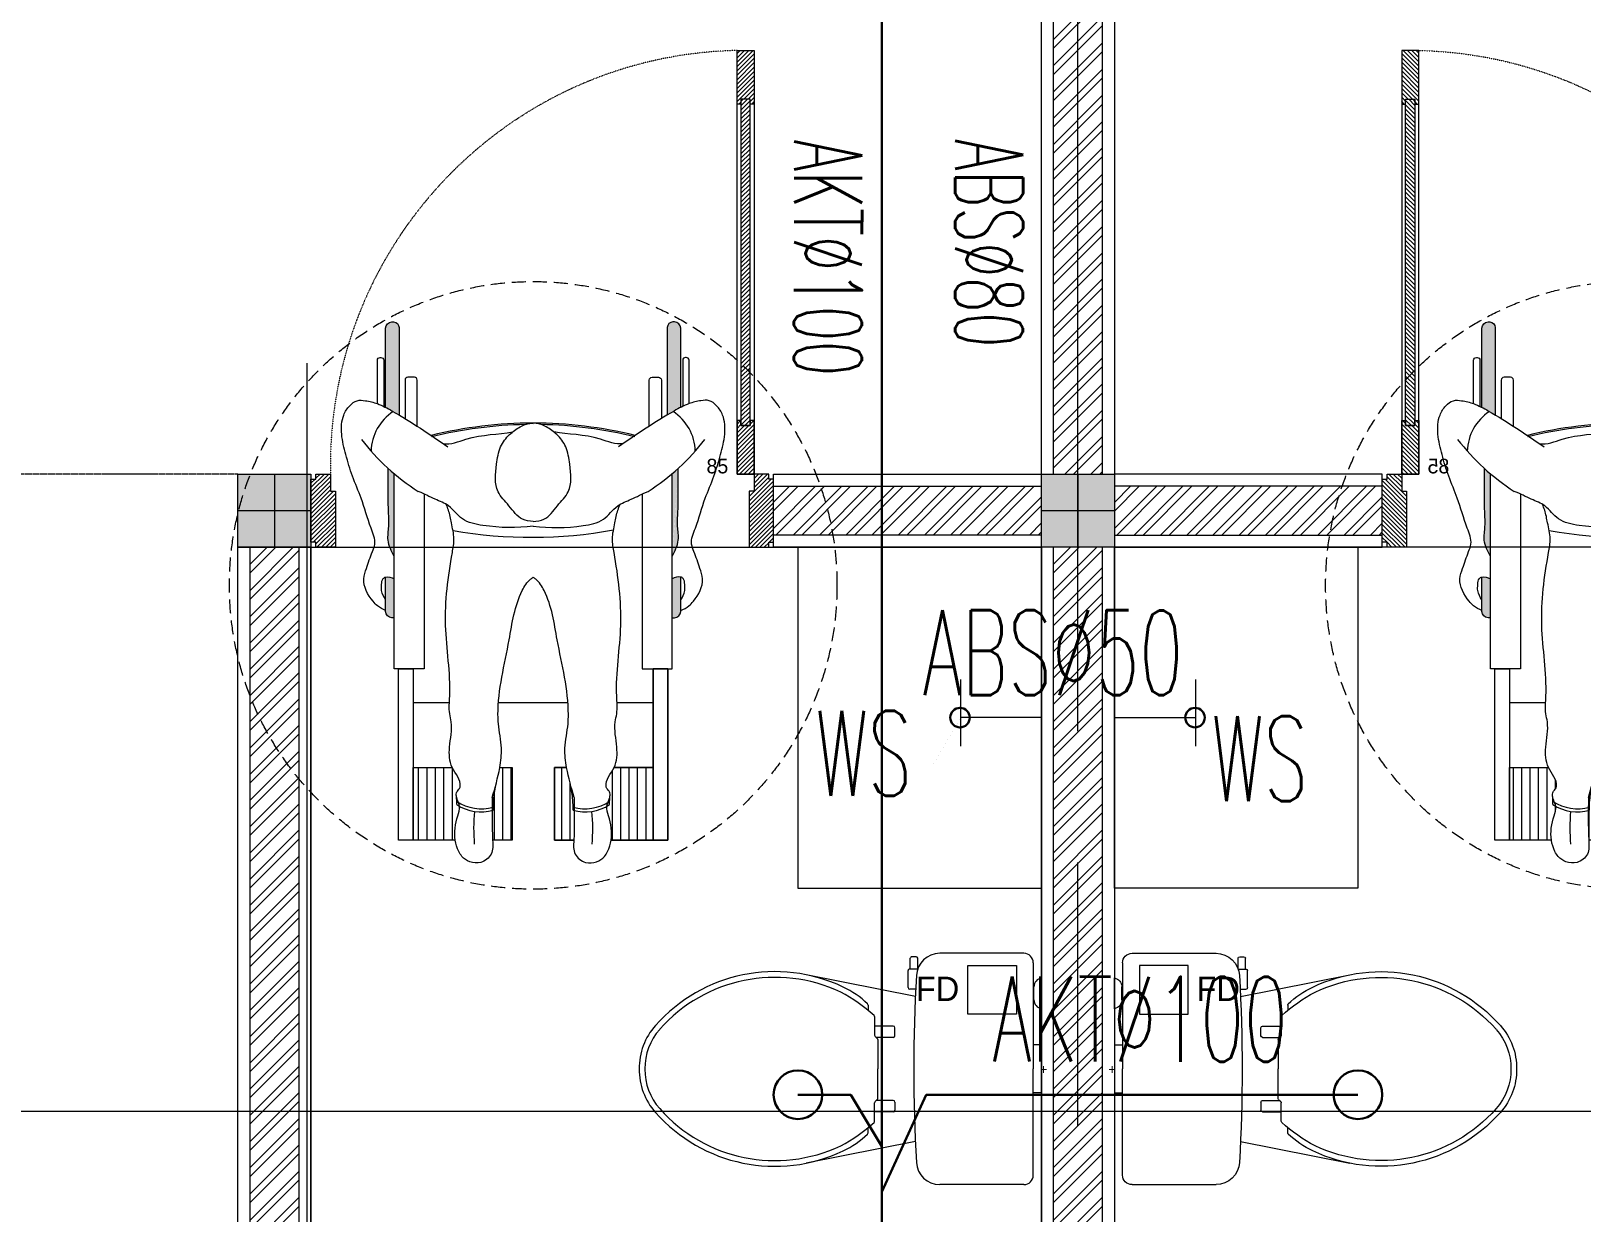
# Model space of a CAD drawing. Header units: millimetres. Extents: x -280308 to 6402717, y -14 to 2073074.
# Drawn here: x -24592 to -21409, y 554381 to 556808 of the extents above; entities that cross this region are included whole.
import ezdxf
from ezdxf.enums import TextEntityAlignment as Align

# ---------------------------------------------------------------- set-up
doc = ezdxf.new("R2010")
doc.units = ezdxf.units.MM
for name, pattern in [('ACAD_ISO03W100', [30, 12, -18]), ('ACAD_ISO08W100', [36, 24, -3, 6, -3]), ('DASHED2', [0.375, 0.25, -0.125]), ('Default', [0])]:
    doc.linetypes.add(name, pattern=pattern)
doc.layers.get('0').update_dxf_attribs({"lineweight": 0})
for name, color, linetype, lineweight, true_color in [('-P-ABK', 7, 'Continuous', 30, 0x05ffff), ('-P-AK', 7, 'Continuous', 30, 0xff0a0a), ('A-FILL-1', 7, 'Continuous', 0, 0x454545), ('A-FILL-4', 9, 'Continuous', 0, 0x808080), ('P-AKT', 7, 'Continuous', 30, 0xfe0101)]:
    doc.layers.add(name, color=color, linetype=linetype, lineweight=lineweight, true_color=true_color)
for name, color, linetype, lineweight in [('_Door & Window', 1, 'Continuous', 0), ('A-ALINE-1', 91, 'Continuous', 20), ('A-ALINE-3', 111, 'Continuous', 15), ('A-ALINE-6', 117, 'Continuous', 9), ('A-ANNOTATION', 144, 'Continuous', 0), ('A-Furn', 250, 'Continuous', 0), ('A-FURN-EQPM', 177, 'Continuous', 0), ('A-Z22-T-Anno_Text', 152, 'Continuous', 9), ('I-FURN-EQPM', 175, 'Continuous', 0)]:
    doc.layers.add(name, color=color, linetype=linetype, lineweight=lineweight)
doc.layers.add('A-TEXT', color=254, linetype='Continuous')
doc.layers.add('Teks-PL', color=7, linetype='Default', true_color=0xff0a0a)
doc.styles.add('Annotative', font='arial.ttf', dxfattribs={"height": 1.25})
doc.styles.add('CENTURY', font='GOTHIC.TTF')
doc.styles.add('romans', font='BKANT.TTF')
doc.styles.add('RS', font='ROMANS.SHX', dxfattribs={"width": 0.8})
doc.styles.get("Standard").update_dxf_attribs({"font": 'arial.ttf'})
doc.styles.add('TGF_A', font='arial.ttf')
pattern_1 = [(225, (-260889.1665122893, -235308.7895088348), (26.94076836320746, -26.94076836320747), []), (225, (-260907.1270322893, -235308.7895088348), (26.94076836320746, -26.94076836320747), [])]

# ---------------------------------------------------------------- blocks, each defined once
blk = doc.blocks.new('A$Ccf87384a')
blk.add_wipeout([(-75, 74.99999999999909), (75.00000000002728, 74.99999999999909), (75.00000000002728, -75), (-75, -75)])
blk.add_wipeout([(-74.99999999999818, -74.99999999999974), (-74.99999999999818, 75.00000000000753), (75, 75.00000000000756), (75, -74.99999999999972)])
at = {"layer": 'A-FILL-1', "ltscale": 0.25}
h = blk.add_hatch(color=256, dxfattribs=at)
h.dxf.hatch_style = 1
h.paths.add_polyline_path([(-75, -75), (-75, 75), (75, 75), (75, -75)])
at = {"layer": 'A-ALINE-1'}
blk.add_lwpolyline([(-75, -75), (-75, 75), (75, 75), (75, -75)], close=True, dxfattribs=at)
at = {"layer": 'A-FILL-1', "ltscale": 0.25}
for p, q in [((0, 75), (0, -75)), ((-75, 0), (75, 0))]:
    blk.add_line(p, q, dxfattribs=at)
blk = doc.blocks.new('A$Ca4ca9c0b')
at = {"layer": 'A-Furn'}
h = blk.add_hatch(dxfattribs=at)
h.set_pattern_fill('ANSI31', color=256, scale=2, angle=540, style=0)
h.set_pattern_definition([(225, (109566.3125288526, -240668.4215420193), (4.490128060534577, -4.490128060534577), [])])
h.paths.add_polyline_path([(10.000000012893, 1020.000000003551), (10.000000012893, 910.0000000035507), (2.000000012863893, 910.0000000035507), (2.000000012892997, 920.0000000034343), (-16.999999987107, 920.0000000034343), (-16.999999987107, 910.0000000035507), (-24.999999987107, 910.0000000035507), (-24.999999987107, 1020.000000003551)])
h = blk.add_hatch(dxfattribs=at)
h.set_pattern_fill('ANSI31', color=256, scale=2, angle=540, style=0)
h.set_pattern_definition([(225, (109566.3125288526, -240568.4215420193), (4.490128060534577, -4.490128060534577), [])])
h.paths.add_polyline_path([(2.000000012892997, 920.0000000034343), (-16.99999999941792, 920.0000000034343), (-16.99999999941792, 250.0000000005239), (2.000000012892997, 250.0000000005239)])
h = blk.add_hatch(dxfattribs=at)
h.set_pattern_fill('ANSI31', color=256, scale=2, angle=540, style=0)
h.set_pattern_definition([(225, (110170.8596176268, -240618.421542007), (4.490128060534577, -4.490128060534577), [])])
h.paths.add_polyline_path([(10.00000000058208, 150.0000000004075), (10.00000000058208, 260.0000000004075), (2.000000000552973, 260.0000000003492), (2.000000000582077, 250.0000000005239), (-16.99999999941792, 250.0000000005239), (-16.99999999941792, 260.0000000004075), (-24.99999999941792, 260.0000000004075), (-24.99999999941792, 150.0000000004075)])
h = blk.add_hatch(dxfattribs=at)
h.set_pattern_fill('ANSI31', color=256, scale=2, angle=540, style=0)
h.set_pattern_definition([(225, (109716.3125288529, -240669.6019526039), (4.490128060534577, -4.490128060534577), [])])
h.paths.add_polyline_path([(-889.999999998603, -5.820766091346741e-11), (-889.9999999986321, 9.999999999941792), (-899.9999999986321, 9.999999999941792), (-899.9999999986321, 139.9999999998254), (-889.9999999986321, 139.9999999998254), (-889.999999998603, 149.9999999997672), (-859.9999999993306, 150.0000000004075), (-859.9999999993597, 115.0000000077416), (-849.9999999993597, 115.0000000077416), (-849.9999999987485, 0)])
h = blk.add_hatch(dxfattribs=at)
h.set_pattern_fill('ANSI31', color=256, scale=2, angle=540, style=0)
h.set_pattern_definition([(225, (109566.3125288529, -240669.6019526039), (4.490128060534577, -4.490128060534577), [])])
h.paths.add_polyline_path([(39.99999999985448, -5.820766091346741e-11), (39.99999999988358, 9.999999999941792), (49.99999999988358, 9.999999999941792), (49.99999999988358, 139.9999999998254), (39.99999999988358, 139.9999999998254), (39.99999999985448, 149.9999999997672), (10.00000000058208, 150.0000000004075), (10.00000000061118, 115.0000000077416), (6.111804395914078e-10, 115.0000000077416), (0, 0)])
at = {"layer": '_Door & Window'}
for points in [[(10.000000012893, 1020.000000003551), (10.000000012893, 910.0000000035507), (2.000000012863893, 910.0000000035507), (2.000000012892997, 920.0000000034343), (-16.999999987107, 920.0000000034343), (-16.999999987107, 910.0000000035507), (-24.999999987107, 910.0000000035507), (-24.999999987107, 1020.000000003551), (10.000000012893, 1020.000000003551)], [(10.00000000058208, 150.0000000004075), (10.00000000058208, 260.0000000004075), (2.000000000552973, 260.0000000003492), (2.000000000582077, 250.0000000005239), (-16.99999999941792, 250.0000000005239), (-16.99999999941792, 260.0000000004075), (-24.99999999941792, 260.0000000004075), (-24.99999999941792, 150.0000000004075), (10.00000000058208, 150.0000000004075)], [(-889.999999998603, -5.820766091346741e-11), (-889.9999999986321, 9.999999999941792), (-899.9999999986321, 9.999999999941792), (-899.9999999986321, 139.9999999998254), (-889.9999999986321, 139.9999999998254), (-889.999999998603, 149.9999999997672), (-859.9999999993306, 150.0000000004075), (-859.9999999993597, 115.0000000077416), (-849.9999999993597, 115.0000000077416), (-849.9999999987485, 0), (-889.999999998603, -5.820766091346741e-11)], [(39.99999999985448, -5.820766091346741e-11), (39.99999999988358, 9.999999999941792), (49.99999999988358, 9.999999999941792), (49.99999999988358, 139.9999999998254), (39.99999999988358, 139.9999999998254), (39.99999999985448, 149.9999999997672), (10.00000000058208, 150.0000000004075), (10.00000000061118, 115.0000000077416), (6.111804395914078e-10, 115.0000000077416), (0, 0), (39.99999999985448, -5.820766091346741e-11)]]:
    blk.add_lwpolyline(points, dxfattribs=at)
blk.add_lwpolyline([(10.00000000058208, 150.0000000004075), (-24.999999987107, 150.0000000004075), (-24.999999987107, 1020.000000003551), (10.00000000058208, 1020.000000003551)], close=True, dxfattribs=at)
at = {"layer": '_Door & Window', "linetype": 'ACAD_ISO03W100', "ltscale": 0.02}
blk.add_arc((-6.929301123745972, 166.9526288348716), 853.2391276210273, 91.21474571532441, 181.138459278602, dxfattribs=at)
at = {"layer": 'A-Furn'}
blk.add_lwpolyline([(2.000000012892997, 920.0000000034343), (-16.99999999941792, 920.0000000034343), (-16.99999999941792, 250.0000000005239), (2.000000012892997, 250.0000000005239)], close=True, dxfattribs=at)
at = {"layer": 'Defpoints', "ltscale": 0.25, "insert": (-87.73789995184052, 181.5505102498573), "char_height": 30.00000000000001, "attachment_point": 1, "style": 'CENTURY'}
blk.add_mtext_dynamic_manual_height_columns('85', width=78.46666834107602, gutter_width=750.0000000000001, heights=[0], dxfattribs=at)
blk = doc.blocks.new('A$Cf856f872')
at = {"layer": 'A-FILL-1', "ltscale": 0.25}
h = blk.add_hatch(dxfattribs=at)
h.set_pattern_fill('ANSI32', color=256, scale=4, angle=180)
h.set_pattern_definition([(225, (128200.9792370643, -42618.70512059622), (26.94076836320746, -26.94076836320747), []), (225, (128183.0187170643, -42618.70512059622), (26.94076836320746, -26.94076836320747), [])])
h.paths.add_polyline_path([(23522.79650776612, -21196.95888723689), (23522.79650776589, -15446.95888723666), (23622.79650776589, -15446.95888723666), (23622.79650776612, -21196.95888723689)])
h = blk.add_hatch(dxfattribs=at)
h.set_pattern_fill('ANSI32', color=256, scale=4, angle=180)
h.set_pattern_definition(pattern_1)
h.paths.add_polyline_path([(22947.79650776385, -18821.95888723666), (23497.79650776577, -18821.95888723677), (23497.79650776577, -18921.95888723677), (22947.79650776385, -18921.95888723666)])
h = blk.add_hatch(dxfattribs=at)
h.set_pattern_fill('ANSI32', color=256, scale=4, angle=180)
h.set_pattern_definition([(225, (126550.9792370643, -42618.70512059622), (26.94076836320746, -26.94076836320747), []), (225, (126533.0187170643, -42618.70512059622), (26.94076836320746, -26.94076836320747), [])])
h.paths.add_polyline_path([(21872.79650776612, -21196.95888723689), (21872.79650776589, -18946.95888723677), (21972.79650776589, -18946.95888723677), (21972.79650776612, -21196.95888723689)])
at = {"layer": 'A-ALINE-3', "linetype": 'Continuous'}
for points in [[(23522.79650776612, -21196.95888723689), (23522.79650776589, -15446.95888723666), (23622.79650776589, -15446.95888723666), (23622.79650776612, -21196.95888723689)], [(22947.79650776385, -18821.95888723666), (23497.79650776577, -18821.95888723677), (23497.79650776577, -18921.95888723677), (22947.79650776385, -18921.95888723666)], [(21872.79650776612, -21196.95888723689), (21872.79650776589, -18946.95888723677), (21972.79650776589, -18946.95888723677), (21972.79650776612, -21196.95888723689)]]:
    blk.add_lwpolyline(points, close=True, dxfattribs=at)
at = {"layer": 'A-ALINE-6'}
for points in [[(23497.79650776612, -21196.95888723689), (23497.79650776589, -15446.95888723666), (23647.79650776589, -15446.95888723666), (23647.79650776612, -21196.95888723689)], [(22947.79650776385, -18796.95888723666), (23497.79650776577, -18796.95888723677), (23497.79650776577, -18946.95888723677), (22947.79650776385, -18946.95888723666)], [(21847.79650776612, -21196.95888723689), (21847.79650776589, -18946.95888723677), (21997.79650776589, -18946.95888723677), (21997.79650776612, -21196.95888723689)]]:
    blk.add_lwpolyline(points, close=True, dxfattribs=at)
at = {"layer": 'A-FURN-EQPM', "ltscale": 0.25}
for points in [[(23346.39951145562, -19805.94521549018), (23446.39951145562, -19805.94521549018), (23446.39951145562, -19905.94521549018), (23346.39951145562, -19905.94521549018)], [(23799.19350407616, -19805.94521549018), (23699.19350407616, -19805.94521549018), (23699.19350407616, -19905.94521549018), (23799.19350407616, -19905.94521549018)]]:
    blk.add_lwpolyline(points, close=True, dxfattribs=at)
at = {"ltscale": 0.25, "xscale": -1}
blk.add_blockref('A$Ca4ca9c0b', (24247.79650776749, -18946.95888723643), dxfattribs=at)
at = {"ltscale": 0.25}
for p in [(21922.79650776589, -18871.95888723666), (23572.796507766, -18871.95888723654)]:
    blk.add_blockref('A$Ccf87384a', p, dxfattribs=at)
at = {"layer": 'A-FILL-1', "ltscale": 0.25}
h = blk.add_hatch(dxfattribs=at)
h.set_pattern_fill('ANSI32', color=256, scale=4, angle=180)
h.set_pattern_definition(pattern_1)
h.paths.add_polyline_path([(24197.79650776761, -18821.95888723654), (23647.79650776624, -18821.95888723677), (23647.79650776624, -18921.95888723677), (24197.79650776761, -18921.95888723654)])
at = {"layer": 'A-ALINE-3', "linetype": 'Continuous'}
blk.add_lwpolyline([(24197.79650776761, -18821.95888723654), (23647.79650776624, -18821.95888723677), (23647.79650776624, -18921.95888723677), (24197.79650776761, -18921.95888723654)], close=True, dxfattribs=at)
at = {"layer": 'A-ALINE-6'}
for points in [[(24197.79650776761, -18796.95888723654), (23647.79650776624, -18796.95888723677), (23647.79650776624, -18946.95888723677), (24197.79650776761, -18946.95888723654)], [(21997.79650776589, -18946.95888723677), (23497.79650776612, -18946.95888723677), (23497.79650776612, -21196.95888723421), (21997.79650776589, -21196.95888723421)], [(25147.79650776612, -18946.95888723677), (23647.79650776589, -18946.95888723677), (23647.79650776589, -21196.95888723421), (25147.79650776612, -21196.95888723421)]]:
    blk.add_lwpolyline(points, close=True, dxfattribs=at)
at = {"ltscale": 0.25}
blk.add_blockref('A$Ca4ca9c0b', (22897.79650776397, -18946.95888723631), dxfattribs=at)
blk = doc.blocks.new('WASTAFEL 2')
at = {"color": 0, "linetype": 'ByBlock', "lineweight": -2, "ltscale": 0.25}
for p, q in [((48793.28575270518, 63216.78619309526), (48793.28575270518, 63050.44396621513)), ((48871.85340155277, 63050.44396621513), (48734.50680589851, 63050.44396621513))]:
    blk.add_line(p, q, dxfattribs=at)
blk.add_lwpolyline([(48443.28575270518, 63216.78619309526), (49143.28575270518, 63216.78619309526), (49143.28575270518, 62716.78619309526), (48443.28575270518, 62716.78619309526)], close=True, dxfattribs=at)
blk = doc.blocks.new('greg')
at = {"layer": 'I-FURN-EQPM', "ltscale": 1000}
for p, q in [((2016835.052543675, 1433823.180702039), (2017007.650006217, 1433823.180702039)), ((2016815.603597159, 1433803.731755523), (2016815.603597159, 1433585.670167193)), ((2017057.821918391, 1433734.434345878), (2017282.20327301, 1433779.180702039)), ((2017141.464213042, 1433693.09419905), (2017141.464213042, 1433655.018547026)), ((2017154.858054209, 1433716.909725931), (2017154.858054209, 1433706.195880755)), ((2017099.824018553, 1433653.72203105), (2017099.824018553, 1433670.370329267)), ((2017103.065509639, 1433673.611820353), (2017141.464213042, 1433673.611820353)), ((2016798.935849995, 1433634.91489977), (2016815.603597159, 1433634.91489977)), ((2016798.935849995, 1433536.425434616), (2016798.935849995, 1433634.91489977)), ((2017103.065509639, 1433650.480539964), (2017138.190307046, 1433650.480539964)), ((2017134.916401049, 1433645.936049921), (2017134.916401049, 1433585.670167193)), ((2017135.904189358, 1433648.265875719), (2017140.476424734, 1433652.688721227)), ((2016815.603597159, 1433367.608578862), (2016815.603597159, 1433585.670167193)), ((2017134.916401049, 1433525.404284465), (2017134.916401049, 1433585.670167193)), ((2016798.935849995, 1433536.425434616), (2016815.603597159, 1433536.425434616)), ((2017099.824018553, 1433517.618303335), (2017099.824018553, 1433500.970005118)), ((2017103.065509639, 1433520.859794421), (2017138.190307046, 1433520.859794421)), ((2017103.065509639, 1433497.728514032), (2017141.464213042, 1433497.728514032)), ((2017135.904189358, 1433523.074458666), (2017140.476424734, 1433518.651613159)), ((2017141.464213042, 1433478.246135335), (2017141.464213042, 1433516.32178736)), ((2016798.937324006, 1433461.84631587), (2016798.937324006, 1433398.746068401)), ((2016814.392753504, 1433443.843892962), (2016814.392753504, 1433416.748491309)), ((2016814.392753504, 1433441.08125827), (2016815.603597159, 1433441.08125827)), ((2017057.821918391, 1433436.905988508), (2017282.20327301, 1433392.159632347)), ((2017154.858054209, 1433454.430608455), (2017154.858054209, 1433465.14445363)), ((2016814.392753504, 1433419.369102679), (2016815.603597159, 1433419.369102679)), ((2017057.10000026, 1433421.864100003), (2017069.250029578, 1433421.864100003)), ((2017072.491520664, 1433418.622608917), (2017072.491520664, 1433383.6469201)), ((2017052.929955862, 1433380.283231422), (2017052.929955862, 1433358.415153488)), ((2017052.972546811, 1433380.405429014), (2017069.250029578, 1433380.405429014)), ((2017068.128473663, 1433380.405429014), (2017068.128473663, 1433358.415153488)), ((2016835.052543675, 1433348.159632347), (2017007.650006217, 1433348.159632347)), ((2017056.171446948, 1433355.173662402), (2017064.886982577, 1433355.173662402))]:
    blk.add_line(p, q, dxfattribs=at)
for centre, radius, start, end in [((2016835.052543675, 1433803.731755523), 19.44894651539708, 90, 180), ((2017007.650006217, 1433775.206633967), 47.97406807131281, 2.736503768851652, 90), ((2017346.209755992, 1433458.441642071), 327.066450567261, 41.42370000628628, 115.3669999966041), ((2013801.103633085, 1433585.670167193), 3260.114226634514, 356.6267369239184, 3.373263076081678), ((2017287.33779489, 1433582.733376269), 189.5364667747164, 115.3845000025151, 133.9260308433645), ((2017346.209755992, 1433458.441642071), 315.3970826580227, 41.42370000628628, 115.3669999966041), ((2017360.256646721, 1433457.066646836), 322.8838134667711, 117.5155407588588, 132.4037288927967), ((2017144.705704128, 1433693.09419905), 3.241491085899514, 132.4037288927967, 180), ((2017158.099545295, 1433716.909725931), 3.241491085899514, 133.9260308433645, 180), ((2017103.065509639, 1433670.370329267), 3.241491085899514, 90, 180), ((2017496.111817288, 1433588.548959871), 116.9201592687582, 358.7171859547376, 42.14604862632781), ((2017496.111817288, 1433588.548959871), 128.5895271779964, 358.7171859547376, 42.14604862632781), ((2017103.065509639, 1433653.72203105), 3.241491085899514, 180, 270), ((2017138.157892135, 1433645.936049921), 3.241491085899514, 134.0485219321383, 180), ((2017138.222721956, 1433655.018547026), 3.241491085899514, 314.0485219321383, 0), ((2017496.111817288, 1433582.791374515), 116.9201592687582, 317.8539513736722, 1.282814045262398), ((2017496.111817288, 1433582.791374515), 128.5895271779964, 317.8539513736722, 1.282814045262398), ((2017103.065509639, 1433517.618303335), 3.241491085899514, 90, 180), ((2017103.065509639, 1433500.970005118), 3.241491085899514, 180, 270), ((2017138.157892135, 1433525.404284465), 3.241491085899514, 180, 225.9514780678617), ((2017138.222721956, 1433516.32178736), 3.241491085899514, 0, 45.95147806786171), ((2017346.209755992, 1433712.898692314), 315.3970826580227, 244.6330000033959, 318.5762999937137), ((2017144.705704128, 1433478.246135335), 3.241491085899514, 180, 227.5962711072033), ((2017360.256646721, 1433714.273687549), 322.8838134667711, 227.5962711072033, 242.4844592411411), ((2017346.209755992, 1433712.898692314), 327.066450567261, 244.6330000033959, 318.5762999937137), ((2016795.445785095, 1433443.213157381), 18.95746394575405, 1.906645185664254, 79.38681552428244), ((2017158.099545295, 1433454.430608455), 3.241491085899514, 180, 226.0739691566355), ((2017287.33779489, 1433588.606958116), 189.5364667747164, 226.0739691566355, 244.6154999974849), ((2016795.445785095, 1433417.37922689), 18.95746394575405, 280.6131844757176, 358.0933548143357), ((2017069.250029578, 1433418.622608917), 3.241491085899514, 0, 90), ((2017007.650006217, 1433396.133700418), 47.97406807131281, 270, 357.2634962311484), ((2017069.250029578, 1433383.6469201), 3.241491085899514, 270, 0), ((2016835.052543675, 1433367.608578862), 19.44894651539708, 180, 270), ((2017056.171446948, 1433358.415153488), 3.241491085899514, 180, 270), ((2017064.886982577, 1433358.415153488), 3.241491085899514, 270, 0)]:
    blk.add_arc(centre, radius, start, end, dxfattribs=at)
at = {"layer": 'I-FURN-EQPM', "ltscale": 1000, "style": 'romans'}
blk.add_text('+', height=19.44894651539708, dxfattribs=at).set_placement((2016786.804528179, 1433577.339187908))
blk = doc.blocks.new('disable people')
at = {"layer": 'A-FILL-4'}
h = blk.add_hatch(color=256, dxfattribs=at)
edge = h.paths.add_edge_path()
edge.add_spline(control_points=[(-3.796474417917125, 4.952000308492416), (-3.760681164754715, 5.053013868617654), (-3.704158616363202, 5.157722778494588), (-3.734610711559071, 5.255821520916697)], knot_values=[0.9037914775148974, 0.9037914775148974, 0.9037914775148974, 0.9037914775337845, 1.21384703267489, 1.21384703267489, 1.21384703267489, 1.213847032693339], degree=3, periodic=0)
edge.add_line((-3.734610711562709, 5.255821520934205), (-4.964782523813881, 5.255821520934205))
edge.add_arc((-4.964782523813483, 5.035821520934178), 0.2200000000000129, 89.99999999999999, 179.9999999999926)
edge.add_line((-5.184782523814647, 5.035821520934178), (-5.184782523814647, 4.952000308504779))
edge.add_line((-5.184782523814647, 4.952000308504921), (-3.796474417913829, 4.952000308504921))
edge = h.paths.add_edge_path()
edge.add_spline(control_points=[(0.1341749100720335, 5.166089496497762), (-0.07234800000333053, 5.166001675629786), (-0.553623694469934, 5.165540411955988), (-1.20498952116759, 5.174735433441811), (-1.923735004729679, 5.122992935595903), (-2.472725316985816, 5.224835962467296), (-2.818046584459807, 5.044581019589032), (-3.008957661264503, 4.952000308504921)], knot_values=[0.4124965523283914, 0.4124965523283914, 0.4124965523283914, 0.4124965523283914, 0.6874227009135008, 1.856497828568305, 2.363121600141893, 2.852056937546859, 3.479819935797773, 3.479819935797798, 3.479819935797798, 3.479819935797798], degree=3, periodic=0)
edge.add_line((-3.008957661264503, 4.952000308504921), (-0.05374037849282143, 4.952000308504893))
edge.add_arc((6.001229472374689, -0.1731919023486626), 7.932859200384009, 137.696407415366, 139.7539587547804, ccw=False)
edge = h.paths.add_edge_path()
edge.add_line((5.131749954041879, 5.255821520934205), (2.308872463095783, 5.255821520934205))
edge.add_spline(control_points=[(2.308872463096122, 5.255821520934205), (2.267732188407535, 5.17631198661752), (2.17731957034448, 5.015793417558143), (2.084681671298313, 4.857544409941738), (2.036732091110025, 4.777055949464057)], knot_values=[9.278145445618577, 9.278145445618577, 9.278145445618577, 9.278145445618577, 9.545772737748978, 9.82631843046447, 9.82631843046447, 9.82631843046447, 9.82631843046447], degree=3, periodic=0)
edge.add_line((2.036732091110025, 4.777055949464057), (5.151749954040608, 4.777055949464028))
edge.add_arc((5.151749954042316, 4.977055949464102), 0.1999999999999886, 270, 360)
edge.add_line((5.351749954041225, 4.977055949464102), (5.351749954041168, 5.035821520934263))
edge.add_arc((5.131749954041879, 5.035821520934178), 0.2200000000000118, 7.404331298447066e-12, 89.99999999999999)
edge = h.paths.add_edge_path()
edge.add_spline(control_points=[(-3.734610711559071, -5.255821520915617), (-3.704158616363202, -5.157722778493792), (-3.760681164754715, -5.053013868616347), (-3.796474417917125, -4.952000308491563)], knot_values=[0.9037914775148975, 0.9037914775333468, 0.9037914775333468, 0.9037914775333468, 1.213847032674452, 1.213847032693339, 1.213847032693339, 1.213847032693339], degree=3, periodic=0)
edge.add_line((-3.796474417911668, -4.952000308503841), (-5.184782523812599, -4.952000308503841))
edge.add_line((-5.184782523814647, -4.952000308503841), (-5.18478252381459, -5.035821520933212))
edge.add_arc((-4.964782523813483, -5.035821520933098), 0.2200000000000129, 180, 270)
edge.add_line((-4.964782523813483, -5.255821520933125), (-3.734610711562426, -5.255821520933125))
edge = h.paths.add_edge_path()
edge.add_line((-0.05374037849287561, -4.952000308503841), (-3.008957661264615, -4.952000308503841))
edge.add_spline(control_points=[(-3.008957661264503, -4.952000308503841), (-2.818046584459807, -5.044581019588179), (-2.472725316985816, -5.224835962466216), (-1.923735004729679, -5.12299293559505), (-1.20498952116759, -5.174735433440958), (-0.553623694469934, -5.165540411954737), (-0.07234800000333053, -5.166001675628706), (0.1341749100720335, -5.166089496496454)], knot_values=[0.4124965523283917, 0.4124965523283917, 0.4124965523283917, 0.4124965523284174, 1.040259550579332, 1.529194887984297, 2.035818659557886, 3.204893787212689, 3.479819935797799, 3.479819935797799, 3.479819935797799, 3.479819935797799], degree=3, periodic=0)
edge.add_arc((6.001229472376508, 0.1731919023482078), 7.93285920038395, 220.2460412452068, 222.3035925846204, ccw=False)
edge = h.paths.add_edge_path()
edge.add_arc((5.151749954042316, -4.977055949463022), 0.1999999999999886, 0, 89.99999999999999)
edge.add_line((5.151749954042316, -4.777055949462977), (2.03673209111179, -4.777055949463005))
edge.add_spline(control_points=[(2.036732091110025, -4.777055949462977), (2.084681671298313, -4.857544409940431), (2.232165906039882, -5.109484857939435), (2.374009886807471, -5.367177794302108), (2.440898637138162, -5.551188368630221)], knot_values=[8.953599230115874, 8.953599230115874, 8.953599230115874, 8.953599230115874, 9.234144922831332, 9.82631843046441, 9.826318430464434, 9.826318430464434, 9.826318430464434], degree=3, periodic=0)
edge.add_arc((0.7053364612966107, -4.04279776307277), 1.733346163484878, 327.02309260736433, 327.0237538441636, ccw=False)
edge.add_spline(control_points=[(2.036732091110025, -4.777055949462977), (2.084681671298313, -4.857544409940431), (2.232165906039882, -5.109484857939435), (2.374009886807471, -5.367177794302108), (2.440898637138162, -5.551188368630221)], knot_values=[8.953599230115874, 8.953599230115874, 8.953599230115874, 8.953599230115874, 9.234144922831332, 9.82631843046441, 9.826318430464434, 9.826318430464434, 9.826318430464434], degree=3, periodic=0)
edge.add_line((2.308799040582016, -5.255821520933125), (5.131749954041821, -5.255821520933154))
edge.add_arc((5.131749954041879, -5.035821520933098), 0.2200000000000118, 270, 359.9999999999482)
edge.add_line((5.351749954041225, -5.035821520933325), (5.351749954041281, -4.977055949462965))
h = blk.add_hatch(dxfattribs=at)
h.set_pattern_fill('_USER', color=256, scale=0.2999999999999999, style=0, pattern_type=0)
h.set_pattern_definition([(360, (-5.456968210637569e-12, -2.842170943040401e-13), (7.395570986446986e-32, 0.3), [])])
edge = h.paths.add_edge_path()
edge.add_spline(control_points=[(-11.84368881340561, 2.723015967266292), (-11.80630735148043, 2.722610891474005), (-11.70819034366286, 2.721547668618996), (-11.61031172560615, 2.728856529663688), (-11.54972374569115, 2.733380797935752)], knot_values=[0, 0, 0, 0, 0.1121097829463906, 0.2942601996699649, 0.2942601996699649, 0.2942601996699649, 0.2942601996699649], degree=3, periodic=0)
edge.add_spline(control_points=[(-11.54972374569115, 2.733380797935752), (-11.53484815880256, 2.736247567797591), (-11.47003685719392, 2.745536439978423), (-11.36826084976747, 2.72479947738816), (-11.306672703613, 2.6447510459368), (-11.24782621166378, 2.610484695002697), (-10.96949606972703, 2.549332237655335), (-10.74909445872436, 2.772073311572058), (-10.5228854389261, 2.880681640590865)], knot_values=[5.436664725832285, 5.436664725832285, 5.436664725832285, 5.436664725832285, 5.482184118797054, 5.63248936469224, 5.71609653018408, 5.778112604277349, 5.832864719823681, 6.558060987042688, 6.558060987042688, 6.558060987042688, 6.558060987042688], degree=3, periodic=0)
edge.add_line((-10.5228854389261, 2.880681640590865), (-10.52288543892609, 4.274822013010747))
edge.add_line((-10.5228854389261, 4.274822013010635), (-13.10916806575664, 4.274822013010636))
edge.add_line((-13.10916806575733, 4.274822013010635), (-13.10916806575733, 2.778481744722516))
edge.add_spline(control_points=[(-13.10916806575733, 2.778481744722512), (-12.82295144472664, 2.822346398972513), (-12.41668017873963, 2.754237778142112), (-12.01270156310056, 2.608782090787145), (-11.9026220646665, 2.624670677752874)], knot_values=[3.85022029909312, 3.850220299093444, 3.850220299093444, 3.850220299093444, 4.723214524291371, 5.067106132655391, 5.067106132655391, 5.067106132655391, 5.067106132688122], degree=3, periodic=0)
edge.add_arc((-10.49828518709546, 1.8499546098883), 1.603853812364077, 147.0195933812169, 151.1162485193678, ccw=False)
edge = h.paths.add_edge_path()
edge.add_spline(control_points=[(-11.10131507691221, 1.321645051041912), (-11.26820317942656, 1.353449058260139), (-11.54271718581731, 1.405746173674288), (-11.85950975244123, 1.421612261374548), (-12.00627843078473, 1.420929790504033), (-12.04364457507836, 1.420756038819889)], knot_values=[0, 0, 0, 0, 0.5089906555588182, 0.8372314890067583, 0.9493412719532057, 0.9493412719532057, 0.9493412719532057, 0.9493412719532057], degree=3, periodic=0)
edge.add_arc((-10.49828518709546, 1.8499546098883), 1.603853812364076, 193.9046284335562, 195.5217729613365, ccw=False)
edge.add_spline(control_points=[(-12.05514138739818, 1.464538181836133), (-12.39829801821179, 1.46764695568163), (-12.74615257863297, 1.465605107812507), (-13.10916806575915, 1.44694142760477)], knot_values=[0.4692719010675678, 0.4692719010675678, 0.4692719010675678, 0.4692719010675678, 1.51441113184759, 1.514411131847849, 1.514411131847849, 1.514411131847849], degree=3, periodic=0)
edge.add_line((-13.10916806575733, 1.44694142760477), (-13.10916806575733, 0.7534304279870407))
edge.add_line((-13.10916806575733, 0.7534304279870412), (-10.52288543892678, 0.7534304279870412))
edge.add_line((-10.5228854389261, 0.7534304279870412), (-10.5228854389261, 1.191359744353121))
edge.add_spline(control_points=[(-10.5228854389261, 1.191359744352894), (-10.71802839497832, 1.226449273625576), (-10.91033044466531, 1.271692798998856), (-11.10131507691221, 1.321645051041912)], knot_values=[0.5122589669724955, 0.5122589669724955, 0.5122589669724955, 0.5122589669753015, 1.104645887850228, 1.104645887850228, 1.104645887850228, 1.104645887850228], degree=3, periodic=0)
h = blk.add_hatch(dxfattribs=at)
h.set_pattern_fill('_USER', color=256, scale=0.2999999999999999, style=0, pattern_type=0)
h.set_pattern_definition([(360, (-5.456968210637569e-12, 1.13686837721616e-12), (-7.347638122947742e-17, -0.2999999999999999), [])])
edge = h.paths.add_edge_path()
edge.add_spline(control_points=[(-11.84368881340561, -2.723015967265212), (-11.80630735148043, -2.722610891472925), (-11.70819034366286, -2.721547668617916), (-11.61031172560615, -2.728856529662664), (-11.54972374569115, -2.733380797934899)], knot_values=[0, 0, 0, 0, 0.1121097829463906, 0.2942601996699649, 0.2942601996699649, 0.2942601996699649, 0.2942601996699649], degree=3, periodic=0)
edge.add_spline(control_points=[(-11.54972374569115, -2.733380797934899), (-11.53484815880256, -2.736247567796511), (-11.47003685719392, -2.745536439977116), (-11.36826084976747, -2.72479947738708), (-11.306672703613, -2.644751045935948), (-11.24782621166378, -2.610484695001844), (-10.96949606972703, -2.549332237654482), (-10.74909445872436, -2.772073311571205), (-10.5228854389261, -2.880681640589785)], knot_values=[5.436664725832285, 5.436664725832285, 5.436664725832285, 5.436664725832285, 5.482184118797054, 5.63248936469224, 5.71609653018408, 5.778112604277349, 5.832864719823681, 6.558060987042688, 6.558060987042688, 6.558060987042688, 6.558060987042688], degree=3, periodic=0)
edge.add_line((-10.5228854389261, -2.880681640589785), (-10.52288543892609, -4.274822013009667))
edge.add_line((-10.5228854389261, -4.274822013009555), (-13.10916806575664, -4.274822013009555))
edge.add_line((-13.10916806575733, -4.274822013009555), (-13.10916806575733, -2.778481744721437))
edge.add_spline(control_points=[(-13.10916806575733, -2.778481744721432), (-12.82295144472664, -2.822346398971661), (-12.41668017873963, -2.754237778141317), (-12.01270156310056, -2.608782090786292), (-11.9026220646665, -2.624670677752022)], knot_values=[3.85022029909312, 3.850220299093444, 3.850220299093444, 3.850220299093444, 4.723214524291371, 5.067106132655391, 5.067106132655391, 5.067106132655391, 5.067106132688122], degree=3, periodic=0)
edge.add_arc((-10.49828518709546, -1.849954609887163), 1.603853812364077, 208.8837514806322, 212.9804066187831)
edge = h.paths.add_edge_path()
edge.add_spline(control_points=[(-11.10131507691221, -1.321645051040832), (-11.26820317942656, -1.353449058259002), (-11.54271718581731, -1.405746173672924), (-11.85950975244123, -1.421612261373639), (-12.00627843078473, -1.420929790502896), (-12.04364457507836, -1.420756038818865)], knot_values=[0, 0, 0, 0, 0.5089906555588182, 0.8372314890067583, 0.9493412719532057, 0.9493412719532057, 0.9493412719532057, 0.9493412719532057], degree=3, periodic=0)
edge.add_arc((-10.49828518709546, -1.849954609887163), 1.603853812364076, 164.4782270386635, 166.0953715664438)
edge.add_spline(control_points=[(-12.05514138739818, -1.464538181834996), (-12.39829801821179, -1.467646955680721), (-12.74615257863297, -1.465605107811598), (-13.10916806575915, -1.446941427603633)], knot_values=[0.4692719010675678, 0.4692719010675678, 0.4692719010675678, 0.4692719010675678, 1.51441113184759, 1.514411131847849, 1.514411131847849, 1.514411131847849], degree=3, periodic=0)
edge.add_line((-13.10916806575733, -1.446941427603633), (-13.10916806575733, -0.753430427985904))
edge.add_line((-13.10916806575733, -0.7534304279861885), (-10.52288543892678, -0.7534304279861892))
edge.add_line((-10.5228854389261, -0.7534304279861885), (-10.5228854389261, -1.191359744352268))
edge.add_spline(control_points=[(-10.5228854389261, -1.191359744351757), (-10.71802839497832, -1.226449273624439), (-10.91033044466531, -1.271692798997492), (-11.10131507691221, -1.321645051040832)], knot_values=[0.5122589669724955, 0.5122589669724955, 0.5122589669724955, 0.5122589669753015, 1.104645887850228, 1.104645887850228, 1.104645887850228, 1.104645887850228], degree=3, periodic=0)
for p, q in [((-8.202746146980644, 4.274822013010635), (-8.202746146980644, 2.985387214360799)), ((-8.202746146980644, 1.237720448978507), (-8.202746146980644, -1.23772044897737)), ((-8.202746146980644, -2.985387214359719), (-8.202746146980644, -4.274822013009555))]:
    blk.add_line(p, q, dxfattribs=at)
for points in [[(2.4408986371418, 5.551188368631301), (3.985710528006166, 5.551188368631301, -0.414213562373095), (4.085710528004711, 5.451188368631392), (4.085710528004711, 5.426046132553836, -0.414213562373095), (3.985710528006166, 5.326046132553756), (2.344216868157673, 5.326046132553756)], [(-5.184782523807371, 4.952000308504921), (-5.184782523807371, 5.035821520934178, -0.414213562373095), (-4.964782523809845, 5.255821520934205), (-3.734610711555433, 5.255821520934205)], [(2.30887246309976, 5.255821520934205), (5.131749954045517, 5.255821520934205, -0.4142135623730981), (5.351749954046682, 5.035821520934178), (5.351749954046682, 4.977055949464102, -0.414213562373095), (5.151749954045954, 4.777055949464057), (2.036706903287268, 4.777055949464057)], [(1.636438218787589, 4.132746635153126), (3.282262380906104, 4.132746635153126, 0.4142135623730451), (3.382262380908287, 4.232746635153262), (3.382262380908287, 4.465441665068283, 0.414213562373095), (3.282262380906104, 4.56544166506842), (1.908734547932909, 4.565441665068136)], [(1.636438218787589, -4.13274663515341), (3.282262380906104, -4.13274663515341, -0.4142135623730451), (3.382262380908287, -4.232746635153546), (3.382262380908287, -4.465441665068795, -0.414213562373095), (3.282262380906104, -4.565441665068704), (1.908734547932909, -4.565441665068477)], [(-5.184782523807371, -4.952000308503841), (-5.184782523807371, -5.035821520933098, 0.414213562373095), (-4.964782523809845, -5.255821520933125), (-3.734610711555433, -5.255821520933125)], [(2.308877528723315, -5.255821520933125), (5.131749954045517, -5.255821520933125, 0.4142135623730981), (5.351749954046682, -5.035821520933098), (5.351749954046682, -4.977055949463022, 0.414213562373095), (5.151749954045954, -4.777055949462977), (2.036706903287268, -4.777055949462977)], [(2.4408986371418, -5.551188368630221), (3.985710528006166, -5.551188368630221, 0.414213562373095), (4.085710528004711, -5.451188368630312), (4.085710528004711, -5.426046132552813, 0.414213562373095), (3.985710528006166, -5.326046132552904), (2.344216868157673, -5.326046132552904)]]:
    blk.add_lwpolyline(points, format="xyb", dxfattribs=at)
for points in [[(-13.10916806575187, 4.795772278258937), (-7.007824699383491, 4.795772278258937), (-7.007824699383491, 4.274822013010635), (-13.10916806575187, 4.274822013010635)], [(-13.10916806575187, -4.274822013009555), (-7.007824699383491, -4.274822013009555), (-7.007824699383491, -4.795772278257857), (-13.10916806575187, -4.795772278257857)], [(-13.10916806575187, -4.79577227825763), (-7.007824699383491, -4.79577227825763), (-7.007824699383491, -4.274822013009555), (-13.10916806575187, -4.274822013009555)]]:
    blk.add_lwpolyline(points, close=True, dxfattribs=at)
for points in [[(-0.7716928118115902, 3.881550911005661), (-7.007824699383491, 3.881550911005661), (-7.007824699383491, 4.952000308504921), (-0.05374037848923763, 4.952000308504921)], [(-13.10916806575187, 2.778481744728197), (-13.10916806575187, 4.274822013010635), (-10.52288543892246, 4.274822013010635), (-10.52288543892246, 2.880681640590865)], [(-10.52288543892246, 1.191359744319243), (-10.52288543892246, 0.7534304279870412), (-13.10916806575187, 0.7534304279870412), (-13.10916806575187, 1.446941427605225)], [(-13.10916806575187, -1.446941427604088), (-13.10916806575187, -0.7534304279861885), (-10.52288543892246, -0.7534304279861885), (-10.52288543892246, -1.191359744318333)], [(-10.52288543892246, -1.191359744318333), (-10.52288543892246, -0.7534304279861885), (-13.10916806575187, -0.7534304279861885), (-13.10916806575187, -1.446941427604088)], [(-10.52288543892246, -2.880681640589557), (-10.52288543892246, -4.274822013009555), (-13.10916806575187, -4.274822013009555), (-13.10916806575187, -2.778481744727117)], [(-13.10916806575187, -2.778481744727117), (-13.10916806575187, -4.274822013009555), (-10.52288543892246, -4.274822013009555), (-10.52288543892246, -2.880681640589557)], [(-0.7716928118115902, -3.881550911004581), (-7.007824699383491, -3.881550911004581), (-7.007824699383491, -4.952000308503841), (-0.05374037848741864, -4.952000308503841)]]:
    blk.add_lwpolyline(points, dxfattribs=at)
at = {"layer": 'A-FILL-4', "linetype": 'DASHED2', "ltscale": 2}
blk.add_circle((-4.032044972002041, 5.684341886080801e-13), 10.82285678946162, dxfattribs=at)
at = {"layer": 'A-FILL-4'}
for centre, radius, start, end in [((6.001229472381965, -0.1731919023484352), 7.932859200384001, 127.5204071296238, 147.4062370725861), ((0.7053364602925285, 4.042797764629086), 1.733346163484867, 32.98970642474525, 88.42289004785182), ((-13.74668270498478, -0.04341019569847049), 15.44764756680718, 1.182090759333106, 13.72631994225427), ((-13.74668270498478, -0.04341019569847049), 15.49764756680718, 0.1604904385792841, 13.72631994225427), ((14.27937685350298, 0.06775199395133313), 16.59864857667759, 170.3286188685546, 190.1626872323025), ((-10.49828518709, 1.8499546098883), 1.603853812364076, 147.0195933826843, 195.5217729614681), ((-10.38617540414452, 1.8499546098883), 1.603853812364076, 147.0195933826843, 195.5217729614681), ((-12.69504205342673, -4.606921862426645), 6.728132541871835, 84.78551859402995, 94.76708404660036), ((-13.74668270498114, 0.04341019570074423), 15.44764756680434, 346.2736800577457, 358.8179092406669), ((-13.74668270498114, 0.04341019570074423), 15.49764756680435, 346.2736800577457, 359.8395095614207), ((-13.74668270498478, -0.04341019569847049), 15.44764756680718, 0.1604904385792841, 0.1610099051522045), ((-10.49828518709, -1.849954609887163), 1.603853812364076, 164.4782270385319, 212.9804066173157), ((-10.38617540414452, -1.849954609887163), 1.603853812364076, 164.4782270385319, 212.9804066173157), ((-12.69504205342673, 4.606921862427726), 6.728132541871835, 265.2329159533996, 275.2144814059701), ((6.001229472381965, 0.1731919023497994), 7.932859200384001, 212.5937629274139, 232.4795928703763), ((0.7053364602925285, -4.042797764628233), 1.733346163484867, 271.5771099521482, 327.0102935752548)]:
    blk.add_arc(centre, radius, start, end, dxfattribs=at)
for points in [[(-4.92346149860532, 5.255821520934205), (-4.763444462907501, 5.548488725255311), (-4.598746377016141, 5.706342594715352), (-3.795142421198761, 6.036484532325346), (-3.426854836276107, 5.940611925619805), (-2.83078820989067, 5.728755613769636), (-2.566758833625499, 5.644812886039915), (-1.990014397371851, 5.77694535444266), (-0.9296119438040478, 6.130492836126223), (-0.1419316975516267, 6.437829670206156), (0.6264580426013708, 6.674788378109497), (1.355821926739736, 6.821824205640951), (2.03613892919202, 6.747111713511686), (2.366979790260302, 6.535991856629323), (2.546758790460444, 6.270681361221932), (2.546758790460444, 5.977235520005024), (2.4408986371418, 5.551188368631301), (2.178919851432511, 5.020117206751138), (1.563051972347239, 4.019382088696602), (0.9042720964644104, 3.036488685107713)], [(-11.59479933503098, 1.458273844522409), (-13.10916806575187, 1.44694142760477), (-13.60667026066403, 1.498036116953244), (-13.89975817351478, 1.866144042570795), (-13.88104616483179, 2.260011965725369), (-13.6895420801302, 2.538489094402166), (-13.51049322462313, 2.652381983495161), (-13.10916806575187, 2.778481744722512), (-12.24121315577941, 2.684816428400097), (-11.9026220646283, 2.624670677757422), (-11.6864549030779, 2.695858412372388), (-11.58829313107708, 2.724656443567028), (-11.50436550326049, 2.739278829181558), (-11.35904478900738, 2.70089189191475), (-11.29807203763994, 2.643686282815679), (-11.24447784318909, 2.612482825203188), (-11.19131079044928, 2.599403885649735), (-10.52288543892246, 2.880681640590865), (-9.794960447152334, 2.978637757924389), (-8.898797660205673, 2.922233265498733), (-8.608041948751634, 2.974222485651126), (-7.978096220525913, 2.974222485651126), (-5.459508429310517, 3.120158817032916), (-2.862528005884087, 2.87969555159134), (-2.371240473639773, 2.822748566114569), (-1.807424389844527, 2.913683812752424), (-1.35487122052109, 3.017778437834522), (-1.14944398208354, 3.098118711132884)], [(-11.84368881339833, 2.723015967266292), (-11.73157903045285, 2.723015967266292), (-11.5497237456857, 2.733380797935752)], [(-12.0436445750729, 1.420756038819889), (-11.93153479212742, 1.420756038819889), (-11.6037811244496, 1.402879292288389), (-11.10095268296573, 1.321575989310304)], [(-11.59479933503098, 1.458273844522409), (-10.52288543892246, 1.191359744353122), (-9.83083267098118, 1.132548455971346), (-8.963526649984487, 1.24073196201698), (-8.6391886196634, 1.25427512685269), (-5.976700821847771, 0.8565910165420973), (-4.215992548008217, 0.3886604790008619), (-3.813472225867372, 0.09260624280796037), (-3.74400946284004, 6.821210263296962e-13)], [(-1.752623687929372, 6.821210263296962e-13), (-1.679207983477681, 0.3788307068211338), (-1.194287836962758, 0.8637508533374785), (-0.6959840598392475, 1.251223035229941), (0.2821704783109453, 1.301328029997421), (0.9016085141356598, 1.159748884299916), (1.342330865873009, 0.8397630039512478), (1.609774513437515, 0.4677343058569932), (1.7303854847396, 0.1585836488836776), (1.750904063925191, 6.821210263296962e-13)], [(-11.59479933503098, -1.458273844521273), (-10.52288543892246, -1.191359744351985), (-9.83083267098118, -1.132548455970209), (-8.963526649984487, -1.240731962016071), (-8.6391886196634, -1.25427512685178), (-5.976700821847771, -0.8565910165411879), (-4.215992548008217, -0.3886604789997818), (-3.813472225867372, -0.0926062428068235), (-3.74400946284004, 6.821210263296962e-13)], [(-1.752623687929372, 6.821210263296962e-13), (-1.679207983477681, -0.3788307068202812), (-1.194287836962758, -0.8637508533363416), (-0.6959840598392475, -1.251223035229032), (0.2821704783109453, -1.301328029996512), (0.9016085141356598, -1.159748884299006), (1.342330865873009, -0.8397630039503383), (1.609774513437515, -0.4677343058559131), (1.7303854847396, -0.1585836488827681), (1.750904063925191, 6.821210263296962e-13)], [(-11.59479933503098, -1.458273844521273), (-13.10916806575187, -1.446941427603633), (-13.60667026066403, -1.498036116952335), (-13.89975817351478, -1.866144042569658), (-13.88104616483179, -2.260011965724061), (-13.6895420801302, -2.538489094401086), (-13.51049322462313, -2.652381983494308), (-13.10916806575187, -2.778481744721432), (-12.24121315577941, -2.684816428398847), (-11.9026220646283, -2.624670677756342), (-11.6864549030779, -2.695858412371138), (-11.58829313107708, -2.724656443566175), (-11.50436550326049, -2.739278829180478), (-11.35904478900738, -2.700891891913727), (-11.29807203763994, -2.643686282814599), (-11.24447784318909, -2.612482825202108), (-11.19131079044928, -2.599403885648883), (-10.52288543892246, -2.880681640589557), (-9.794960447152334, -2.978637757923536), (-8.898797660205673, -2.922233265497709), (-8.608041948751634, -2.974222485650046), (-7.978096220525913, -2.974222485650046), (-5.459508429310517, -3.120158817032063), (-2.862528005884087, -2.87969555159026), (-2.371240473639773, -2.822748566113489), (-1.807424389844527, -2.913683812751572), (-1.35487122052109, -3.017778437833442), (-1.14944398208354, -3.098118711131576)], [(-12.0436445750729, -1.420756038818865), (-11.93153479212742, -1.420756038818865), (-11.6037811244496, -1.402879292287309), (-11.10095268296573, -1.321575989309224)], [(-11.84368881339833, -2.723015967265212), (-11.73157903045285, -2.723015967265212), (-11.5497237456857, -2.733380797934899)], [(-4.92346149860532, -5.255821520933125), (-4.763444462907501, -5.548488725254231), (-4.598746377016141, -5.706342594714272), (-3.795142421198761, -6.03648453232455), (-3.426854836276107, -5.940611925618725), (-2.83078820989067, -5.728755613768556), (-2.566758833625499, -5.644812886039119), (-1.990014397371851, -5.776945354441352), (-0.9296119438040478, -6.130492836125143), (-0.1419316975516267, -6.437829670204849), (0.6264580426013708, -6.674788378108417), (1.355821926739736, -6.821824205640098), (2.03613892919202, -6.747111713510606), (2.366979790260302, -6.535991856628527), (2.546758790460444, -6.270681361220852), (2.546758790460444, -5.977235520003944), (2.4408986371418, -5.551188368630221), (2.178919851432511, -5.020117206750058), (1.563051972347239, -4.019382088695522), (0.9042720964644104, -3.03648868510669)]]:
    blk.add_spline(points, degree=3, dxfattribs=at)
for points, knots in [([(-4.55304981617337, 5.255821520934205), (-4.44408765272965, 5.319476199870394), (-4.271124962240719, 5.420519389388119), (-4.005306797280355, 5.400308982167644), (-3.806213152574855, 5.38846130049177), (-3.685750421065677, 5.19182424979499), (-3.76068116474562, 5.053013868623566), (-3.796474417913487, 4.952000308492416)], [0, 0, 0, 0, 0.3643785654112465, 0.5784016675004325, 0.8028129588361705, 0.9037914775148975, 1.213847032674452, 1.213847032693339, 1.213847032693339, 1.213847032693339]), ([(-3.008957661259046, 4.952000308504921), (-2.81804658445617, 5.044581019589032), (-2.472725316982178, 5.224835962467296), (-1.923735004726041, 5.122992935595903), (-1.204989521160314, 5.174735433441811), (-0.553623694466296, 5.165540411955988), (-0.07234799999605457, 5.166001675629786), (0.1341749100756715, 5.166089496497762)], [0.4124965523283917, 0.4124965523283917, 0.4124965523283917, 0.4124965523284174, 1.040259550579332, 1.529194887984297, 2.035818659557886, 3.204893787212689, 3.479819935797799, 3.479819935797799, 3.479819935797799, 3.479819935797799]), ([(-1.917630208828996, 6.821210263296962e-13), (-2.002951065873276, 0.5861983700835935), (-1.984904643773916, 1.423382585758645), (-1.754530612099188, 2.56520043551518), (-1.180960578692975, 2.932423450644592), (-0.9940378273913666, 3.432979146506568), (-0.8299030799516913, 3.791739230981875), (-0.731230450748626, 3.941771400581729), (-0.6822919925580209, 4.100073350454295)], [0, 0, 0, 0, 1.791248952052102, 2.558187510465277, 3.251589097511465, 3.791340900402426, 4.122046679619813, 4.432598645382432, 4.432598645382432, 4.432598645382432, 4.432598645382432]), ([(1.01444285360958, 3.198577945729312), (0.9780577476449253, 2.936577535408787), (1.364929918432608, 2.00547676408587), (1.340956575120799, 1.259444682176991), (1.433033113185957, 0.7354493184784587)], [7.41058440054706, 7.41058440054706, 7.41058440054706, 7.41058440054706, 8.083990264019953, 9.6731938569707, 9.6731938569707, 9.6731938569707, 9.6731938569707]), ([(-1.917630208828996, 6.821210263296962e-13), (-2.002951065873276, -0.5861983700827409), (-1.984904643773916, -1.423382585757508), (-1.771231884324152, -2.529998986766998), (-1.180960578692975, -2.932423450643739), (-0.9940378273913666, -3.432979146505261), (-0.8299030799516913, -3.791739230980795), (-0.731230450748626, -3.941771400580421), (-0.6822919925580209, -4.100073350453215)], [0, 0, 0, 0, 1.791248952052102, 2.558187510465277, 3.251589097511465, 3.791340900402426, 4.122046679619813, 4.432598645382432, 4.432598645382432, 4.432598645382432, 4.432598645382432]), ([(1.01444285360958, -3.198577945728232), (0.9780577476449253, -2.93657753540748), (1.364929918432608, -2.005476764084506), (1.340956575120799, -1.259444682175911), (1.433033113185957, -0.7354493184776061)], [7.41058440054706, 7.41058440054706, 7.41058440054706, 7.41058440054706, 8.083990264019953, 9.6731938569707, 9.6731938569707, 9.6731938569707, 9.6731938569707]), ([(-4.55304981617337, -5.255821520933125), (-4.44408765272965, -5.319476199869598), (-4.271124962240719, -5.420519389387266), (-4.005306797280355, -5.400308982166791), (-3.806213152574855, -5.388461300490746), (-3.685750421065677, -5.19182424979391), (-3.76068116474562, -5.053013868622486), (-3.796474417913487, -4.952000308491563)], [0, 0, 0, 0, 0.3643785654112465, 0.5784016675004325, 0.8028129588361705, 0.9037914775148975, 1.213847032674452, 1.213847032693339, 1.213847032693339, 1.213847032693339]), ([(-3.008957661259046, -4.952000308503841), (-2.81804658445617, -5.044581019588179), (-2.472725316982178, -5.224835962466216), (-1.923735004726041, -5.12299293559505), (-1.204989521160314, -5.174735433440958), (-0.553623694466296, -5.165540411954737), (-0.07234799999605457, -5.166001675628706), (0.1341749100756715, -5.166089496496454)], [0.4124965523283917, 0.4124965523283917, 0.4124965523283917, 0.4124965523284174, 1.040259550579332, 1.529194887984297, 2.035818659557886, 3.204893787212689, 3.479819935797799, 3.479819935797799, 3.479819935797799, 3.479819935797799])]:
    blk.add_open_spline(points, degree=3, knots=knots, dxfattribs=at)
blk = doc.blocks.new('A$C3304e30a')
at = {"color": 0, "linetype": 'DASHED2', "lineweight": -2, "ltscale": 6}
blk.add_lwpolyline([(5499.984911753738, -19450.00000000035), (9699.98491175368, -19450.00000000035), (9699.98491175368, -17050.00000000035), (5499.984911753738, -17050.00000000035)], close=True, dxfattribs=at)
at = {"color": 1, "xscale": 57.64531461545666, "yscale": 57.64531461545666, "zscale": 57.64531461545666, "rotation": 90}
for p in [(10306.3025926823, -17045.98102902016), (12557.52706862559, -17045.9810290318)]:
    blk.add_blockref('disable people', p, dxfattribs=at)
at = {"color": 0, "linetype": 'ByBlock', "lineweight": -2, "xscale": -1, "rotation": 270}
blk.add_blockref('WASTAFEL 2', (-51866.80128134144, -66343.28575270547), dxfattribs=at)
at = {"color": 0, "linetype": 'ByBlock', "lineweight": -2, "rotation": 90}
blk.add_blockref('WASTAFEL 2', (74716.77110485185, -66343.28575270547), dxfattribs=at)
at = {"layer": 'A-Furn', "color": 0, "linetype": 'ByBlock', "lineweight": -2, "ltscale": 0.25, "rotation": 180}
blk.add_blockref('greg', (2028148.920761749, 1415314.143647524), dxfattribs=at)
at = {"layer": 'A-Furn', "color": 0, "linetype": 'ByBlock', "lineweight": -2, "ltscale": 0.25, "xscale": -1, "rotation": 180}
blk.add_blockref('greg', (-2005298.950938239, 1415314.143647524), dxfattribs=at)
blk = doc.blocks.new('*U552')
at = {"layer": 'A-ANNOTATION', "linetype": 'ACAD_ISO08W100', "ltscale": 0.25}
blk.add_lwpolyline([(0, -5.000000000000001), (0, -90.5605532466731)], dxfattribs=at)
at = {"layer": 'A-TEXT'}
blk.add_attdef('N', text='', height=0.9, dxfattribs=at).set_placement((0, 2.75), align=Align.MIDDLE_CENTER)
blk = doc.blocks.new('A$Cf37525da')
at = {"color": 124, "xscale": -360.0000000000001, "yscale": 360.0000000000001, "zscale": 360.0000000000001, "rotation": 180}
blk.add_blockref('*U552', (-44749.98491175502, -25932.79560776148), dxfattribs=at)
blk = doc.blocks.new('*U538')
at = {"lineweight": -2}
blk.add_line((6.694279060331778e-15, -8.61381505189462), (4.105767582639942e-15, -5.283066672929453), dxfattribs=at)
at = {"color": 7, "lineweight": -2, "style": 'TGF_A', "flags": 8}
for tag, height, p in [('NOTE1', 0.0625, (0, 0.3374999953762163)), ('DET', 0.09375, (0, 0.09611939592219085)), ('SHT', 0.075, (0, -0.1021134049592547)), ('NOTE2', 0.0625, (0, -0.3994220509227373))]:
    blk.add_attdef(tag, text='', height=height, dxfattribs=at).set_placement(p, align=Align.MIDDLE)
blk = doc.blocks.new('*U540')
at = {"lineweight": -2}
blk.add_lwpolyline([(0.234375, 7.806255641895642e-17), (7.631656169369765, 2.541852118577081e-15)], dxfattribs=at)
at = {"color": 7, "lineweight": -2, "style": 'TGF_A', "flags": 8}
for tag, height, p in [('NOTE1', 0.0625, (0, 0.3374999953762163)), ('DET', 0.09375, (0, 0.09611939592219085)), ('SHT', 0.075, (0, -0.1021134049592547)), ('NOTE2', 0.0625, (0, -0.3994220509227373))]:
    blk.add_attdef(tag, text='', height=height, dxfattribs=at).set_placement(p, align=Align.MIDDLE)
blk = doc.blocks.new('A$Cba193409')
at = {"layer": 'A-Z22-T-Anno_Text', "color": 7, "xscale": 4266.666666600002, "yscale": 4266.666666600002, "zscale": 4266.666666600002}
for name, p in [('*U538', (-46582.9898280464, 5394.14910445665)), ('*U540', (-74879.71798398705, -18683.02599021175))]:
    blk.add_blockref(name, p, dxfattribs=at)
blk = doc.blocks.new('4')
at = {"ltscale": 0.25}
blk.add_blockref('A$Cf856f872', (-46014.89645974222, 574695.2226082719), dxfattribs=at)
blk.add_blockref('A$Cf37525da', (22307.88495977869, 573023.2637210361), dxfattribs=at)
at = {"layer": 'A-FURN-EQPM', "color": 0, "linetype": 'ByBlock', "lineweight": -2, "ltscale": 0.25}
blk.add_blockref('A$Cba193409', (22557.90004802367, 573273.2637210361), dxfattribs=at)
at = {"layer": 'A-FURN-EQPM', "ltscale": 0.25}
blk.add_blockref('A$C3304e30a', (-33867.08486372989, 572948.2637210353), dxfattribs=at)
at = {"layer": 'A-TEXT', "ltscale": 0.25, "char_height": 50, "style": 'Annotative'}
for insert, attachment_point in [((-22853.68034063128, 554866.2772754653), 1), ((-22030.51956332137, 554866.2772754653), 3)]:
    blk.add_mtext_dynamic_manual_height_columns('\\pxqc;{\\fCentury Gothic|b0|i0|c0|p34;FD}', width=246.7032415780513, gutter_width=1670.625, heights=[0], dxfattribs=dict(at, insert=insert, attachment_point=attachment_point))

msp = doc.modelspace()

# ---------------------------------------------------------------- block references
msp.add_blockref('4', (0, 0))

# ---------------------------------------------------------------- next in the draw order: linework, layer by layer
at = {"layer": '-P-ABK', "linetype": 'DASHED2', "ltscale": 5, "const_width": 0.03, "flags": 128}
for points in [[(-22738.55733556062, 555303.8025658885), (-22738.55733556062, 561405.9318251438)], [(-22738.55733556062, 553111.196156137), (-22738.55733556062, 555303.8025658885), (-22683.44217886111, 555398.263721035), (-22201.63035722318, 555398.263721035)]]:
    msp.add_lwpolyline(points, dxfattribs=at)
at = {"layer": '-P-AK'}
for centre, radius in [((-22684.3148109895, 555398.2637210349), 19.99999999969348), ((-22201.63035722318, 555398.263721035), 19.99999999969348), ((-23017.10142598802, 554623.9248172722), 49.99999999862967), ((-21867.0984779679, 554623.9248172722), 49.99999999862967)]:
    msp.add_circle(centre, radius, dxfattribs=at)
at = {"layer": 'P-AKT', "linetype": 'Continuous', "flags": 128}
for points in [[(-22844.97176663677, 554514.2158155483), (-22844.97176663677, 560270.5595809366)], [(-23017.10142598802, 554623.9248172722), (-22908.75663597981, 554623.9248172722), (-22844.97176663677, 554517.5401351592), (-22844.97176663677, 553105.5738146994)], [(-21867.0984779679, 554623.9248172722), (-22753.65934572654, 554623.9248172722), (-22844.97176663677, 554424.5589604909)]]:
    msp.add_lwpolyline(points, dxfattribs=at)

# ---------------------------------------------------------------- next in the draw order: texts
at = {"layer": 'Teks-PL', "extrusion": (0.05233594329475825, -3.68145503453537e-05, 0.998629534754574), "style": 'RS', "width": 0.5999999999999992}
for s, p in [('AKT%%C100', (556568.8681773228, 23384.40921377875, -1225.524956740016)), ('ABS%%C80', (556570.3183505902, 23054.12657883941, -1208.215577307095))]:
    msp.add_text(s, height=139.776, rotation=179.9999626838494, dxfattribs=at).set_placement(p)
at = {"layer": 'Teks-PL', "extrusion": (3.681455034534408e-05, 0.05233594329475825, 0.998629534754574), "style": 'RS', "width": 0.5999999999999992}
for s, p in [('ABS%%C50', (23151.40218817044, -554667.0639394649, 29068.86906251164)), ('WS', (23371.47726639203, -554460.6609940222, 29058.05194250349)), ('WS', (22558.64074397374, -554450.0502319922, 29057.49585602901)), ('AKT%%C100', (23007.93749275425, -553915.7434035549, 29029.49402169485))]:
    msp.add_text(s, height=174.72, rotation=179.9999626861338, dxfattribs=at).set_placement(p)

doc.saveas('drawing.dxf')
